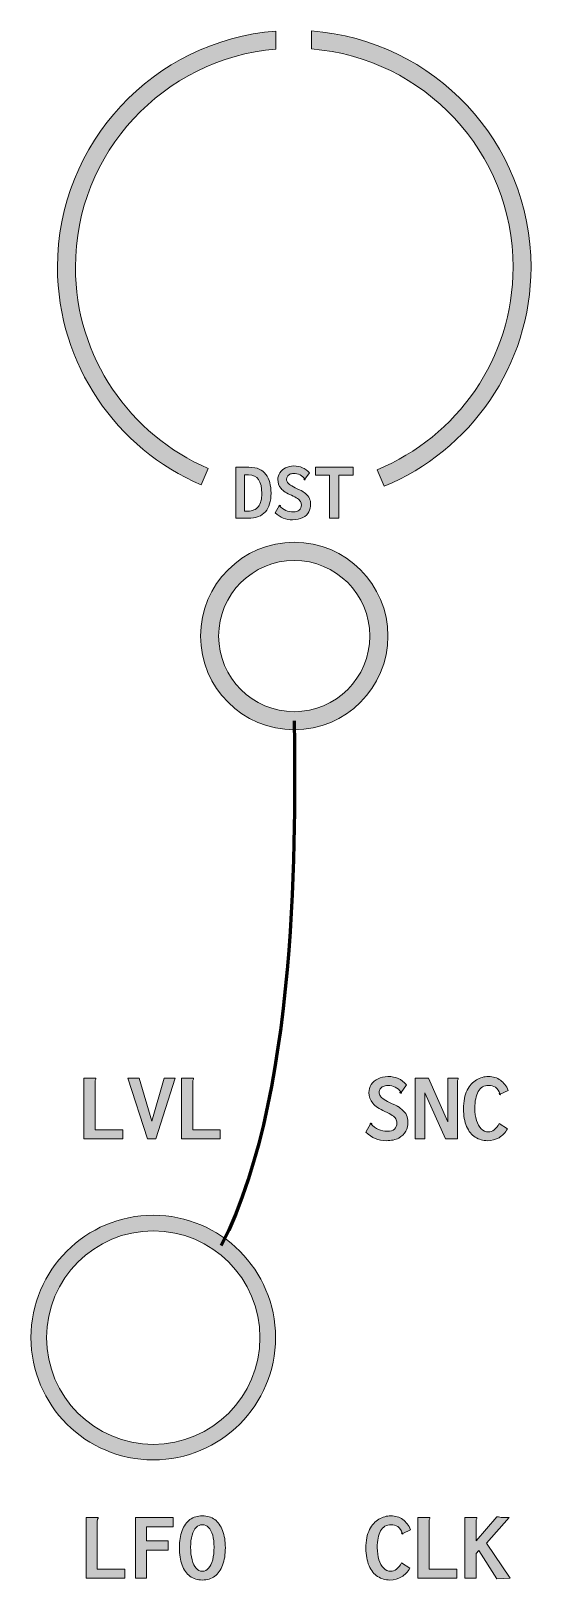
# Model space of a CAD drawing. Header units: inches. Extents: x 210 to 228, y 12 to 123.
# Drawn here: x 210.1 to 228.2, y 12.5 to 68.4 of the extents above; entities that cross this region are included whole.
import ezdxf

# ---------------------------------------------------------------- set-up
doc = ezdxf.new("R2010")
doc.units = ezdxf.units.IN
doc.header["$MEASUREMENT"] = 0
doc.layers.add('prints', color=7, linetype='Continuous')

# ---------------------------------------------------------------- blocks, each defined once
blk = doc.blocks.new('block 4')
at = {"layer": 'prints', "true_color": 0xffffff}
h = blk.add_hatch(color=7, dxfattribs=at)
h.dxf.hatch_style = 2
edge = h.paths.add_edge_path()
edge.add_spline(control_points=[(218.635, 52.41), (218.57, 52.498), (218.491, 52.563), (218.398, 52.604), (218.305, 52.646), (218.18, 52.667), (218.023, 52.667), (218.023, 52.667), (217.546, 52.667), (217.546, 52.667), (217.546, 52.667), (217.546, 50.825), (217.546, 50.825), (217.546, 50.825), (217.987, 50.825), (217.987, 50.825), (218.275, 50.825), (218.486, 50.903), (218.621, 51.061), (218.757, 51.218), (218.824, 51.442), (218.824, 51.733), (218.824, 52.013), (218.761, 52.239), (218.635, 52.41)], knot_values=[0, 0, 0, 0, 1, 1, 1, 2, 2, 2, 3, 3, 3, 4, 4, 4, 5, 5, 5, 6, 6, 6, 7, 7, 7, 8, 8, 8, 8], degree=3, periodic=1)
edge = h.paths.add_edge_path()
edge.add_spline(control_points=[(218.366, 51.248), (218.282, 51.139), (218.153, 51.085), (217.981, 51.085), (217.981, 51.085), (217.868, 51.085), (217.868, 51.085), (217.868, 51.085), (217.868, 52.391), (217.868, 52.391), (217.868, 52.391), (218.011, 52.391), (218.011, 52.391), (218.332, 52.391), (218.492, 52.169), (218.492, 51.724), (218.492, 51.515), (218.45, 51.357), (218.366, 51.248)], knot_values=[0, 0, 0, 0, 1, 1, 1, 2, 2, 2, 3, 3, 3, 4, 4, 4, 5, 5, 5, 6, 6, 6, 6], degree=3, periodic=1)
h = blk.add_hatch(color=7, dxfattribs=at)
h.dxf.hatch_style = 2
edge = h.paths.add_edge_path()
edge.add_spline(control_points=[(219.961, 51.802), (219.961, 51.802), (219.995, 51.775), (220.065, 51.719), (220.134, 51.664), (220.183, 51.606), (220.212, 51.545), (220.241, 51.485), (220.255, 51.414), (220.255, 51.333), (220.255, 51.235), (220.233, 51.143), (220.187, 51.058), (220.142, 50.973), (220.071, 50.904), (219.973, 50.851), (219.875, 50.798), (219.751, 50.771), (219.601, 50.771), (219.362, 50.771), (219.154, 50.857), (218.977, 51.028), (218.977, 51.028), (219.122, 51.28), (219.122, 51.28), (219.122, 51.28), (219.123, 51.282), (219.123, 51.282), (219.123, 51.282), (219.126, 51.28), (219.126, 51.28), (219.27, 51.13), (219.437, 51.056), (219.629, 51.056), (219.721, 51.056), (219.793, 51.077), (219.843, 51.121), (219.894, 51.164), (219.919, 51.229), (219.919, 51.316), (219.919, 51.359), (219.908, 51.398), (219.886, 51.433), (219.865, 51.469), (219.828, 51.504), (219.775, 51.539), (219.723, 51.575), (219.65, 51.614), (219.558, 51.655), (219.387, 51.729), (219.262, 51.812), (219.185, 51.905), (219.108, 51.997), (219.07, 52.105), (219.07, 52.227), (219.07, 52.315), (219.095, 52.397), (219.144, 52.472), (219.194, 52.546), (219.262, 52.605), (219.349, 52.649), (219.436, 52.693), (219.534, 52.715), (219.643, 52.715), (219.765, 52.715), (219.871, 52.695), (219.959, 52.654), (220.048, 52.614), (220.133, 52.551), (220.213, 52.467), (220.213, 52.467), (220.047, 52.236), (220.047, 52.236), (220.047, 52.236), (220.046, 52.233), (220.046, 52.233), (220.045, 52.233), (220.045, 52.233), (220.045, 52.234), (219.999, 52.306), (219.942, 52.359), (219.871, 52.392), (219.801, 52.425), (219.724, 52.442), (219.64, 52.442), (219.586, 52.442), (219.54, 52.433), (219.501, 52.414), (219.462, 52.395), (219.433, 52.37), (219.413, 52.339), (219.393, 52.309), (219.383, 52.275), (219.383, 52.238), (219.383, 52.195), (219.394, 52.157), (219.417, 52.124), (219.44, 52.09), (219.478, 52.056), (219.533, 52.021), (219.588, 51.986), (219.668, 51.943), (219.773, 51.892), (219.898, 51.832), (219.961, 51.802), (219.961, 51.802)], knot_values=[0, 0, 0, 0, 1, 1, 1, 2, 2, 2, 3, 3, 3, 4, 4, 4, 5, 5, 5, 6, 6, 6, 7, 7, 7, 8, 8, 8, 9, 9, 9, 10, 10, 10, 11, 11, 11, 12, 12, 12, 13, 13, 13, 14, 14, 14, 15, 15, 15, 16, 16, 16, 17, 17, 17, 18, 18, 18, 19, 19, 19, 20, 20, 20, 21, 21, 21, 22, 22, 22, 23, 23, 23, 24, 24, 24, 25, 25, 25, 26, 26, 26, 27, 27, 27, 28, 28, 28, 29, 29, 29, 30, 30, 30, 31, 31, 31, 32, 32, 32, 33, 33, 33, 34, 34, 34, 35, 35, 35, 35], degree=3, periodic=1)
edge = h.paths.add_edge_path()
edge.add_spline(control_points=[(219.112, 51.294), (219.112, 51.294), (219.112, 51.295), (219.112, 51.298), (219.112, 51.299), (219.112, 51.3), (219.113, 51.3), (219.113, 51.3), (219.129, 51.293), (219.129, 51.293), (219.129, 51.293), (219.123, 51.282), (219.123, 51.282), (219.116, 51.29), (219.112, 51.294), (219.112, 51.294)], knot_values=[0, 0, 0, 0, 1, 1, 1, 2, 2, 2, 3, 3, 3, 4, 4, 4, 5, 5, 5, 5], degree=3, periodic=1)
edge = h.paths.add_edge_path()
edge.add_spline(control_points=[(219.165, 51.281), (219.165, 51.279), (219.164, 51.278), (219.162, 51.278), (219.159, 51.278), (219.154, 51.28), (219.147, 51.284), (219.14, 51.288), (219.134, 51.291), (219.129, 51.293), (219.129, 51.293), (219.135, 51.303), (219.135, 51.303), (219.135, 51.303), (219.164, 51.285), (219.164, 51.285), (219.164, 51.285), (219.165, 51.281), (219.165, 51.281)], knot_values=[0, 0, 0, 0, 1, 1, 1, 2, 2, 2, 3, 3, 3, 4, 4, 4, 5, 5, 5, 6, 6, 6, 6], degree=3, periodic=1)
edge = h.paths.add_edge_path()
edge.add_spline(control_points=[(220.006, 52.237), (220.006, 52.239), (220.007, 52.24), (220.008, 52.24), (220.01, 52.24), (220.014, 52.237), (220.021, 52.233), (220.027, 52.228), (220.032, 52.224), (220.037, 52.221), (220.037, 52.221), (220.033, 52.214), (220.033, 52.214), (220.033, 52.214), (220.006, 52.233), (220.006, 52.233), (220.006, 52.233), (220.006, 52.237), (220.006, 52.237)], knot_values=[0, 0, 0, 0, 1, 1, 1, 2, 2, 2, 3, 3, 3, 4, 4, 4, 5, 5, 5, 6, 6, 6, 6], degree=3, periodic=1)
edge = h.paths.add_edge_path()
edge.add_spline(control_points=[(220.056, 52.212), (220.056, 52.211), (220.056, 52.211), (220.055, 52.211), (220.052, 52.211), (220.046, 52.214), (220.037, 52.221), (220.037, 52.221), (220.046, 52.233), (220.046, 52.233), (220.053, 52.222), (220.056, 52.215), (220.056, 52.212)], knot_values=[0, 0, 0, 0, 1, 1, 1, 2, 2, 2, 3, 3, 3, 4, 4, 4, 4], degree=3, periodic=1)
h = blk.add_hatch(color=7, dxfattribs=at)
h.dxf.hatch_style = 2
h.paths.add_polyline_path([(220.933, 50.825), (220.933, 52.38), (220.433, 52.38), (220.433, 52.667), (221.79, 52.667), (221.79, 52.38), (221.271, 52.38), (221.271, 50.825)])
at = {"layer": 'prints', "lineweight": 0}
blk.add_lwpolyline([(220.933, 50.825), (220.933, 52.38), (220.433, 52.38), (220.433, 52.667), (221.79, 52.667), (221.79, 52.38), (221.271, 52.38), (221.271, 50.825), (220.933, 50.825)], dxfattribs=at)
for points, knots in [([(218.635, 52.41), (218.57, 52.498), (218.491, 52.563), (218.398, 52.604), (218.305, 52.646), (218.18, 52.667), (218.023, 52.667), (218.023, 52.667), (217.546, 52.667), (217.546, 52.667), (217.546, 52.667), (217.546, 50.825), (217.546, 50.825), (217.546, 50.825), (217.987, 50.825), (217.987, 50.825), (218.275, 50.825), (218.486, 50.903), (218.621, 51.061), (218.757, 51.218), (218.824, 51.442), (218.824, 51.733), (218.824, 52.013), (218.761, 52.239), (218.635, 52.41)], [0, 0, 0, 0, 1, 1, 1, 2, 2, 2, 3, 3, 3, 4, 4, 4, 5, 5, 5, 6, 6, 6, 7, 7, 7, 8, 8, 8, 8]), ([(219.961, 51.802), (219.961, 51.802), (219.995, 51.775), (220.065, 51.719), (220.134, 51.664), (220.183, 51.606), (220.212, 51.545), (220.241, 51.485), (220.255, 51.414), (220.255, 51.333), (220.255, 51.235), (220.233, 51.143), (220.187, 51.058), (220.142, 50.973), (220.071, 50.904), (219.973, 50.851), (219.875, 50.798), (219.751, 50.771), (219.601, 50.771), (219.362, 50.771), (219.154, 50.857), (218.977, 51.028), (218.977, 51.028), (219.122, 51.28), (219.122, 51.28), (219.122, 51.28), (219.123, 51.282), (219.123, 51.282), (219.123, 51.282), (219.126, 51.28), (219.126, 51.28), (219.27, 51.13), (219.437, 51.056), (219.629, 51.056), (219.721, 51.056), (219.793, 51.077), (219.843, 51.121), (219.894, 51.164), (219.919, 51.229), (219.919, 51.316), (219.919, 51.359), (219.908, 51.398), (219.886, 51.433), (219.865, 51.469), (219.828, 51.504), (219.775, 51.539), (219.723, 51.575), (219.65, 51.614), (219.558, 51.655), (219.387, 51.729), (219.262, 51.812), (219.185, 51.905), (219.108, 51.997), (219.07, 52.105), (219.07, 52.227), (219.07, 52.315), (219.095, 52.397), (219.144, 52.472), (219.194, 52.546), (219.262, 52.605), (219.349, 52.649), (219.436, 52.693), (219.534, 52.715), (219.643, 52.715), (219.765, 52.715), (219.871, 52.695), (219.959, 52.654), (220.048, 52.614), (220.133, 52.551), (220.213, 52.467), (220.213, 52.467), (220.047, 52.236), (220.047, 52.236), (220.047, 52.236), (220.046, 52.233), (220.046, 52.233), (220.045, 52.233), (220.045, 52.233), (220.045, 52.234), (219.999, 52.306), (219.942, 52.359), (219.871, 52.392), (219.801, 52.425), (219.724, 52.442), (219.64, 52.442), (219.586, 52.442), (219.54, 52.433), (219.501, 52.414), (219.462, 52.395), (219.433, 52.37), (219.413, 52.339), (219.393, 52.309), (219.383, 52.275), (219.383, 52.238), (219.383, 52.195), (219.394, 52.157), (219.417, 52.124), (219.44, 52.09), (219.478, 52.056), (219.533, 52.021), (219.588, 51.986), (219.668, 51.943), (219.773, 51.892), (219.898, 51.832), (219.961, 51.802), (219.961, 51.802)], [0, 0, 0, 0, 1, 1, 1, 2, 2, 2, 3, 3, 3, 4, 4, 4, 5, 5, 5, 6, 6, 6, 7, 7, 7, 8, 8, 8, 9, 9, 9, 10, 10, 10, 11, 11, 11, 12, 12, 12, 13, 13, 13, 14, 14, 14, 15, 15, 15, 16, 16, 16, 17, 17, 17, 18, 18, 18, 19, 19, 19, 20, 20, 20, 21, 21, 21, 22, 22, 22, 23, 23, 23, 24, 24, 24, 25, 25, 25, 26, 26, 26, 27, 27, 27, 28, 28, 28, 29, 29, 29, 30, 30, 30, 31, 31, 31, 32, 32, 32, 33, 33, 33, 34, 34, 34, 35, 35, 35, 35]), ([(218.366, 51.248), (218.282, 51.139), (218.153, 51.085), (217.981, 51.085), (217.981, 51.085), (217.868, 51.085), (217.868, 51.085), (217.868, 51.085), (217.868, 52.391), (217.868, 52.391), (217.868, 52.391), (218.011, 52.391), (218.011, 52.391), (218.332, 52.391), (218.492, 52.169), (218.492, 51.724), (218.492, 51.515), (218.45, 51.357), (218.366, 51.248)], [0, 0, 0, 0, 1, 1, 1, 2, 2, 2, 3, 3, 3, 4, 4, 4, 5, 5, 5, 6, 6, 6, 6]), ([(220.006, 52.237), (220.006, 52.239), (220.007, 52.24), (220.008, 52.24), (220.01, 52.24), (220.014, 52.237), (220.021, 52.233), (220.027, 52.228), (220.032, 52.224), (220.037, 52.221), (220.037, 52.221), (220.033, 52.214), (220.033, 52.214), (220.033, 52.214), (220.006, 52.233), (220.006, 52.233), (220.006, 52.233), (220.006, 52.237), (220.006, 52.237)], [0, 0, 0, 0, 1, 1, 1, 2, 2, 2, 3, 3, 3, 4, 4, 4, 5, 5, 5, 6, 6, 6, 6]), ([(220.056, 52.212), (220.056, 52.211), (220.056, 52.211), (220.055, 52.211), (220.052, 52.211), (220.046, 52.214), (220.037, 52.221), (220.037, 52.221), (220.046, 52.233), (220.046, 52.233), (220.053, 52.222), (220.056, 52.215), (220.056, 52.212)], [0, 0, 0, 0, 1, 1, 1, 2, 2, 2, 3, 3, 3, 4, 4, 4, 4]), ([(219.112, 51.294), (219.112, 51.294), (219.112, 51.295), (219.112, 51.298), (219.112, 51.299), (219.112, 51.3), (219.113, 51.3), (219.113, 51.3), (219.129, 51.293), (219.129, 51.293), (219.129, 51.293), (219.123, 51.282), (219.123, 51.282), (219.116, 51.29), (219.112, 51.294), (219.112, 51.294)], [0, 0, 0, 0, 1, 1, 1, 2, 2, 2, 3, 3, 3, 4, 4, 4, 5, 5, 5, 5]), ([(219.165, 51.281), (219.165, 51.279), (219.164, 51.278), (219.162, 51.278), (219.159, 51.278), (219.154, 51.28), (219.147, 51.284), (219.14, 51.288), (219.134, 51.291), (219.129, 51.293), (219.129, 51.293), (219.135, 51.303), (219.135, 51.303), (219.135, 51.303), (219.164, 51.285), (219.164, 51.285), (219.164, 51.285), (219.165, 51.281), (219.165, 51.281)], [0, 0, 0, 0, 1, 1, 1, 2, 2, 2, 3, 3, 3, 4, 4, 4, 5, 5, 5, 6, 6, 6, 6])]:
    blk.add_open_spline(points, degree=3, knots=knots, dxfattribs=at)
blk = doc.blocks.new('block 5')
at = {"layer": 'prints', "true_color": 0xffffff}
h = blk.add_hatch(color=7, dxfattribs=at)
h.dxf.hatch_style = 2
edge = h.paths.add_edge_path()
edge.add_spline(control_points=[(219.663, 49.958), (217.795, 49.958), (216.275, 48.438), (216.275, 46.57), (216.275, 44.702), (217.795, 43.182), (219.663, 43.182), (221.531, 43.182), (223.051, 44.702), (223.051, 46.57), (223.051, 48.438), (221.531, 49.958), (219.663, 49.958)], knot_values=[0, 0, 0, 0, 1, 1, 1, 2, 2, 2, 3, 3, 3, 4, 4, 4, 4], degree=3, periodic=1)
edge = h.paths.add_edge_path()
edge.add_spline(control_points=[(219.663, 43.837), (218.156, 43.837), (216.93, 45.063), (216.93, 46.57), (216.93, 48.077), (218.156, 49.303), (219.663, 49.303), (221.17, 49.303), (222.396, 48.077), (222.396, 46.57), (222.396, 45.063), (221.17, 43.837), (219.663, 43.837)], knot_values=[0, 0, 0, 0, 1, 1, 1, 2, 2, 2, 3, 3, 3, 4, 4, 4, 4], degree=3, periodic=1)
h = blk.add_hatch(color=7, dxfattribs=at)
h.dxf.hatch_style = 2
edge = h.paths.add_edge_path()
edge.add_spline(control_points=[(214.567, 25.641), (212.129, 25.641), (210.145, 23.657), (210.145, 21.22), (210.145, 18.782), (212.129, 16.798), (214.567, 16.798), (217.005, 16.798), (218.989, 18.782), (218.989, 21.22), (218.989, 23.657), (217.005, 25.641), (214.567, 25.641)], knot_values=[0, 0, 0, 0, 1, 1, 1, 2, 2, 2, 3, 3, 3, 4, 4, 4, 4], degree=3, periodic=1)
edge = h.paths.add_edge_path()
edge.add_spline(control_points=[(214.567, 17.362), (212.44, 17.362), (210.71, 19.093), (210.71, 21.22), (210.71, 23.346), (212.44, 25.077), (214.567, 25.077), (216.694, 25.077), (218.424, 23.346), (218.424, 21.22), (218.424, 19.093), (216.694, 17.362), (214.567, 17.362)], knot_values=[0, 0, 0, 0, 1, 1, 1, 2, 2, 2, 3, 3, 3, 4, 4, 4, 4], degree=3, periodic=1)
at = {"layer": 'prints', "lineweight": 0}
for points in [[(219.663, 49.958), (217.795, 49.958), (216.275, 48.438), (216.275, 46.57), (216.275, 44.702), (217.795, 43.182), (219.663, 43.182), (221.531, 43.182), (223.051, 44.702), (223.051, 46.57), (223.051, 48.438), (221.531, 49.958), (219.663, 49.958)], [(219.663, 43.837), (218.156, 43.837), (216.93, 45.063), (216.93, 46.57), (216.93, 48.077), (218.156, 49.303), (219.663, 49.303), (221.17, 49.303), (222.396, 48.077), (222.396, 46.57), (222.396, 45.063), (221.17, 43.837), (219.663, 43.837)], [(214.567, 25.641), (212.129, 25.641), (210.145, 23.657), (210.145, 21.22), (210.145, 18.782), (212.129, 16.798), (214.567, 16.798), (217.005, 16.798), (218.989, 18.782), (218.989, 21.22), (218.989, 23.657), (217.005, 25.641), (214.567, 25.641)], [(214.567, 17.362), (212.44, 17.362), (210.71, 19.093), (210.71, 21.22), (210.71, 23.346), (212.44, 25.077), (214.567, 25.077), (216.694, 25.077), (218.424, 23.346), (218.424, 21.22), (218.424, 19.093), (216.694, 17.362), (214.567, 17.362)]]:
    blk.add_open_spline(points, degree=3, knots=[0, 0, 0, 0, 1, 1, 1, 2, 2, 2, 3, 3, 3, 4, 4, 4, 4], dxfattribs=at)
at = {"layer": 'prints', "color": 7, "lineweight": 60, "true_color": 0xffffff}
blk.add_open_spline([(219.663, 43.509), (219.663, 40.804), (220.016, 30.397), (217.024, 24.545)], degree=3, dxfattribs=at)
blk = doc.blocks.new('block 6')
at = {"layer": 'prints', "true_color": 0xffffff}
h = blk.add_hatch(color=7, dxfattribs=at)
h.dxf.hatch_style = 2
edge = h.paths.add_edge_path()
edge.add_spline(control_points=[(212.058, 30.597), (212.058, 30.597), (212.491, 30.597), (212.491, 30.597), (212.491, 30.597), (212.491, 30.557), (212.491, 30.557), (212.478, 30.543), (212.47, 30.528), (212.467, 30.511), (212.463, 30.495), (212.462, 30.467), (212.463, 30.428), (212.463, 30.428), (212.463, 28.731), (212.463, 28.731), (212.463, 28.731), (213.462, 28.731), (213.462, 28.731), (213.462, 28.731), (213.462, 28.399), (213.462, 28.399), (213.462, 28.399), (212.058, 28.399), (212.058, 28.399), (212.058, 28.399), (212.058, 30.597), (212.058, 30.597)], knot_values=[0, 0, 0, 0, 1, 1, 1, 2, 2, 2, 3, 3, 3, 4, 4, 4, 5, 5, 5, 6, 6, 6, 7, 7, 7, 8, 8, 8, 9, 9, 9, 9], degree=3, periodic=1)
h = blk.add_hatch(color=7, dxfattribs=at)
h.dxf.hatch_style = 2
h.paths.add_polyline_path([(214.355, 28.399), (213.641, 30.597), (214.058, 30.597), (214.52, 29.038), (214.957, 30.597), (215.364, 30.597), (214.658, 28.399)])
h = blk.add_hatch(color=7, dxfattribs=at)
h.dxf.hatch_style = 2
edge = h.paths.add_edge_path()
edge.add_spline(control_points=[(215.586, 30.597), (215.586, 30.597), (216.018, 30.597), (216.018, 30.597), (216.018, 30.597), (216.018, 30.557), (216.018, 30.557), (216.006, 30.543), (215.998, 30.528), (215.994, 30.511), (215.991, 30.495), (215.99, 30.467), (215.991, 30.428), (215.991, 30.428), (215.991, 28.731), (215.991, 28.731), (215.991, 28.731), (216.99, 28.731), (216.99, 28.731), (216.99, 28.731), (216.99, 28.399), (216.99, 28.399), (216.99, 28.399), (215.586, 28.399), (215.586, 28.399), (215.586, 28.399), (215.586, 30.597), (215.586, 30.597)], knot_values=[0, 0, 0, 0, 1, 1, 1, 2, 2, 2, 3, 3, 3, 4, 4, 4, 5, 5, 5, 6, 6, 6, 7, 7, 7, 8, 8, 8, 9, 9, 9, 9], degree=3, periodic=1)
at = {"layer": 'prints', "lineweight": 0}
blk.add_lwpolyline([(214.355, 28.399), (213.641, 30.597), (214.058, 30.597), (214.52, 29.038), (214.957, 30.597), (215.364, 30.597), (214.658, 28.399), (214.355, 28.399)], dxfattribs=at)
for points in [[(212.058, 30.597), (212.058, 30.597), (212.491, 30.597), (212.491, 30.597), (212.491, 30.597), (212.491, 30.557), (212.491, 30.557), (212.478, 30.543), (212.47, 30.528), (212.467, 30.511), (212.463, 30.495), (212.462, 30.467), (212.463, 30.428), (212.463, 30.428), (212.463, 28.731), (212.463, 28.731), (212.463, 28.731), (213.462, 28.731), (213.462, 28.731), (213.462, 28.731), (213.462, 28.399), (213.462, 28.399), (213.462, 28.399), (212.058, 28.399), (212.058, 28.399), (212.058, 28.399), (212.058, 30.597), (212.058, 30.597)], [(215.586, 30.597), (215.586, 30.597), (216.018, 30.597), (216.018, 30.597), (216.018, 30.597), (216.018, 30.557), (216.018, 30.557), (216.006, 30.543), (215.998, 30.528), (215.994, 30.511), (215.991, 30.495), (215.99, 30.467), (215.991, 30.428), (215.991, 30.428), (215.991, 28.731), (215.991, 28.731), (215.991, 28.731), (216.99, 28.731), (216.99, 28.731), (216.99, 28.731), (216.99, 28.399), (216.99, 28.399), (216.99, 28.399), (215.586, 28.399), (215.586, 28.399), (215.586, 28.399), (215.586, 30.597), (215.586, 30.597)]]:
    blk.add_open_spline(points, degree=3, knots=[0, 0, 0, 0, 1, 1, 1, 2, 2, 2, 3, 3, 3, 4, 4, 4, 5, 5, 5, 6, 6, 6, 7, 7, 7, 8, 8, 8, 9, 9, 9, 9], dxfattribs=at)
blk = doc.blocks.new('block 7')
at = {"layer": 'prints', "true_color": 0xffffff}
h = blk.add_hatch(color=7, dxfattribs=at)
h.dxf.hatch_style = 2
edge = h.paths.add_edge_path()
edge.add_spline(control_points=[(223.423, 29.565), (223.423, 29.565), (223.464, 29.532), (223.547, 29.466), (223.63, 29.4), (223.688, 29.331), (223.723, 29.258), (223.757, 29.186), (223.774, 29.101), (223.774, 29.005), (223.774, 28.888), (223.748, 28.778), (223.693, 28.677), (223.639, 28.575), (223.554, 28.493), (223.438, 28.43), (223.321, 28.367), (223.173, 28.335), (222.994, 28.335), (222.708, 28.335), (222.46, 28.437), (222.25, 28.641), (222.25, 28.641), (222.422, 28.941), (222.422, 28.941), (222.422, 28.941), (222.424, 28.945), (222.424, 28.945), (222.424, 28.945), (222.427, 28.941), (222.427, 28.941), (222.599, 28.763), (222.798, 28.674), (223.027, 28.674), (223.137, 28.674), (223.223, 28.7), (223.283, 28.752), (223.343, 28.803), (223.373, 28.881), (223.373, 28.984), (223.373, 29.036), (223.36, 29.083), (223.334, 29.125), (223.309, 29.167), (223.264, 29.209), (223.202, 29.251), (223.139, 29.294), (223.053, 29.34), (222.942, 29.389), (222.738, 29.478), (222.59, 29.577), (222.498, 29.687), (222.406, 29.797), (222.36, 29.925), (222.36, 30.071), (222.36, 30.177), (222.39, 30.274), (222.449, 30.363), (222.508, 30.452), (222.59, 30.523), (222.693, 30.575), (222.797, 30.627), (222.914, 30.653), (223.044, 30.653), (223.19, 30.653), (223.316, 30.629), (223.421, 30.581), (223.527, 30.533), (223.628, 30.458), (223.724, 30.357), (223.724, 30.357), (223.526, 30.082), (223.526, 30.082), (223.526, 30.082), (223.525, 30.078), (223.525, 30.078), (223.524, 30.078), (223.523, 30.079), (223.523, 30.08), (223.469, 30.166), (223.4, 30.229), (223.316, 30.269), (223.233, 30.308), (223.141, 30.328), (223.041, 30.328), (222.976, 30.328), (222.921, 30.317), (222.875, 30.294), (222.828, 30.272), (222.793, 30.242), (222.769, 30.206), (222.746, 30.169), (222.734, 30.129), (222.734, 30.085), (222.734, 30.033), (222.747, 29.987), (222.775, 29.948), (222.802, 29.908), (222.848, 29.868), (222.913, 29.826), (222.979, 29.784), (223.074, 29.733), (223.199, 29.672), (223.348, 29.6), (223.423, 29.565), (223.423, 29.565)], knot_values=[0, 0, 0, 0, 1, 1, 1, 2, 2, 2, 3, 3, 3, 4, 4, 4, 5, 5, 5, 6, 6, 6, 7, 7, 7, 8, 8, 8, 9, 9, 9, 10, 10, 10, 11, 11, 11, 12, 12, 12, 13, 13, 13, 14, 14, 14, 15, 15, 15, 16, 16, 16, 17, 17, 17, 18, 18, 18, 19, 19, 19, 20, 20, 20, 21, 21, 21, 22, 22, 22, 23, 23, 23, 24, 24, 24, 25, 25, 25, 26, 26, 26, 27, 27, 27, 28, 28, 28, 29, 29, 29, 30, 30, 30, 31, 31, 31, 32, 32, 32, 33, 33, 33, 34, 34, 34, 35, 35, 35, 35], degree=3, periodic=1)
edge = h.paths.add_edge_path()
edge.add_spline(control_points=[(222.41, 28.958), (222.41, 28.958), (222.41, 28.96), (222.41, 28.964), (222.41, 28.965), (222.411, 28.965), (222.412, 28.965), (222.412, 28.965), (222.431, 28.957), (222.431, 28.957), (222.431, 28.957), (222.424, 28.945), (222.424, 28.945), (222.415, 28.954), (222.41, 28.958), (222.41, 28.958)], knot_values=[0, 0, 0, 0, 1, 1, 1, 2, 2, 2, 3, 3, 3, 4, 4, 4, 5, 5, 5, 5], degree=3, periodic=1)
edge = h.paths.add_edge_path()
edge.add_spline(control_points=[(222.474, 28.943), (222.474, 28.941), (222.473, 28.939), (222.47, 28.939), (222.467, 28.939), (222.461, 28.942), (222.452, 28.946), (222.444, 28.951), (222.437, 28.954), (222.431, 28.957), (222.431, 28.957), (222.438, 28.969), (222.438, 28.969), (222.438, 28.969), (222.472, 28.948), (222.472, 28.948), (222.472, 28.948), (222.474, 28.943), (222.474, 28.943)], knot_values=[0, 0, 0, 0, 1, 1, 1, 2, 2, 2, 3, 3, 3, 4, 4, 4, 5, 5, 5, 6, 6, 6, 6], degree=3, periodic=1)
edge = h.paths.add_edge_path()
edge.add_spline(control_points=[(223.476, 30.083), (223.476, 30.086), (223.477, 30.087), (223.48, 30.087), (223.482, 30.087), (223.487, 30.084), (223.495, 30.078), (223.502, 30.072), (223.508, 30.068), (223.514, 30.064), (223.514, 30.064), (223.509, 30.056), (223.509, 30.056), (223.509, 30.056), (223.476, 30.078), (223.476, 30.078), (223.476, 30.078), (223.476, 30.083), (223.476, 30.083)], knot_values=[0, 0, 0, 0, 1, 1, 1, 2, 2, 2, 3, 3, 3, 4, 4, 4, 5, 5, 5, 6, 6, 6, 6], degree=3, periodic=1)
edge = h.paths.add_edge_path()
edge.add_spline(control_points=[(223.537, 30.054), (223.537, 30.053), (223.536, 30.052), (223.535, 30.052), (223.532, 30.052), (223.525, 30.056), (223.514, 30.064), (223.514, 30.064), (223.525, 30.078), (223.525, 30.078), (223.533, 30.065), (223.537, 30.057), (223.537, 30.054)], knot_values=[0, 0, 0, 0, 1, 1, 1, 2, 2, 2, 3, 3, 3, 4, 4, 4, 4], degree=3, periodic=1)
h = blk.add_hatch(color=7, dxfattribs=at)
h.dxf.hatch_style = 2
edge = h.paths.add_edge_path()
edge.add_spline(control_points=[(224.029, 30.597), (224.029, 30.597), (224.512, 30.597), (224.512, 30.597), (224.512, 30.597), (225.211, 29.022), (225.211, 29.022), (225.211, 29.022), (225.211, 30.597), (225.211, 30.597), (225.211, 30.597), (225.593, 30.597), (225.593, 30.597), (225.593, 30.597), (225.593, 30.557), (225.593, 30.557), (225.581, 30.543), (225.573, 30.528), (225.569, 30.511), (225.566, 30.495), (225.565, 30.467), (225.566, 30.428), (225.566, 30.428), (225.566, 28.399), (225.566, 28.399), (225.566, 28.399), (225.13, 28.399), (225.13, 28.399), (225.13, 28.399), (224.384, 30.061), (224.384, 30.061), (224.384, 30.061), (224.384, 28.399), (224.384, 28.399), (224.384, 28.399), (224.029, 28.399), (224.029, 28.399), (224.029, 28.399), (224.029, 30.597), (224.029, 30.597)], knot_values=[0, 0, 0, 0, 1, 1, 1, 2, 2, 2, 3, 3, 3, 4, 4, 4, 5, 5, 5, 6, 6, 6, 7, 7, 7, 8, 8, 8, 9, 9, 9, 10, 10, 10, 11, 11, 11, 12, 12, 12, 13, 13, 13, 13], degree=3, periodic=1)
h = blk.add_hatch(color=7, dxfattribs=at)
h.dxf.hatch_style = 2
edge = h.paths.add_edge_path()
edge.add_spline(control_points=[(227.073, 28.96), (227.073, 28.96), (227.373, 28.765), (227.373, 28.765), (227.29, 28.624), (227.188, 28.517), (227.066, 28.444), (226.945, 28.371), (226.805, 28.335), (226.649, 28.335), (226.484, 28.335), (226.336, 28.377), (226.205, 28.462), (226.074, 28.547), (225.971, 28.676), (225.895, 28.849), (225.819, 29.022), (225.781, 29.234), (225.781, 29.486), (225.781, 29.758), (225.825, 29.981), (225.913, 30.156), (226.001, 30.33), (226.113, 30.457), (226.249, 30.535), (226.385, 30.614), (226.53, 30.653), (226.682, 30.653), (226.849, 30.653), (226.993, 30.609), (227.114, 30.521), (227.236, 30.432), (227.33, 30.31), (227.397, 30.152), (227.397, 30.152), (227.111, 30.013), (227.111, 30.013), (227.111, 30.013), (227.108, 30.011), (227.108, 30.011), (227.108, 30.011), (227.108, 30.013), (227.108, 30.013), (227.064, 30.133), (227.006, 30.217), (226.934, 30.264), (226.861, 30.311), (226.781, 30.335), (226.692, 30.335), (226.523, 30.335), (226.397, 30.261), (226.314, 30.114), (226.232, 29.967), (226.191, 29.764), (226.191, 29.503), (226.191, 29.343), (226.212, 29.199), (226.252, 29.07), (226.293, 28.94), (226.351, 28.839), (226.424, 28.764), (226.499, 28.689), (226.582, 28.652), (226.675, 28.652), (226.824, 28.652), (226.957, 28.754), (227.073, 28.96)], knot_values=[0, 0, 0, 0, 1, 1, 1, 2, 2, 2, 3, 3, 3, 4, 4, 4, 5, 5, 5, 6, 6, 6, 7, 7, 7, 8, 8, 8, 9, 9, 9, 10, 10, 10, 11, 11, 11, 12, 12, 12, 13, 13, 13, 14, 14, 14, 15, 15, 15, 16, 16, 16, 17, 17, 17, 18, 18, 18, 19, 19, 19, 20, 20, 20, 21, 21, 21, 22, 22, 22, 22], degree=3, periodic=1)
edge = h.paths.add_edge_path()
edge.add_spline(control_points=[(227.071, 30.04), (227.075, 30.04), (227.08, 30.035), (227.087, 30.025), (227.094, 30.016), (227.098, 30.01), (227.101, 30.007), (227.101, 30.007), (227.083, 29.999), (227.083, 29.999), (227.083, 29.999), (227.066, 30.035), (227.066, 30.035), (227.066, 30.038), (227.068, 30.04), (227.071, 30.04)], knot_values=[0, 0, 0, 0, 1, 1, 1, 2, 2, 2, 3, 3, 3, 4, 4, 4, 5, 5, 5, 5], degree=3, periodic=1)
edge = h.paths.add_edge_path()
edge.add_spline(control_points=[(227.116, 29.987), (227.116, 29.984), (227.114, 29.986), (227.111, 29.99), (227.108, 29.995), (227.104, 30.001), (227.101, 30.007), (227.101, 30.007), (227.108, 30.011), (227.108, 30.011), (227.108, 30.011), (227.116, 29.987), (227.116, 29.987)], knot_values=[0, 0, 0, 0, 1, 1, 1, 2, 2, 2, 3, 3, 3, 4, 4, 4, 4], degree=3, periodic=1)
at = {"layer": 'prints', "lineweight": 0}
for points, knots in [([(223.423, 29.565), (223.423, 29.565), (223.464, 29.532), (223.547, 29.466), (223.63, 29.4), (223.688, 29.331), (223.723, 29.258), (223.757, 29.186), (223.774, 29.101), (223.774, 29.005), (223.774, 28.888), (223.748, 28.778), (223.693, 28.677), (223.639, 28.575), (223.554, 28.493), (223.438, 28.43), (223.321, 28.367), (223.173, 28.335), (222.994, 28.335), (222.708, 28.335), (222.46, 28.437), (222.25, 28.641), (222.25, 28.641), (222.422, 28.941), (222.422, 28.941), (222.422, 28.941), (222.424, 28.945), (222.424, 28.945), (222.424, 28.945), (222.427, 28.941), (222.427, 28.941), (222.599, 28.763), (222.798, 28.674), (223.027, 28.674), (223.137, 28.674), (223.223, 28.7), (223.283, 28.752), (223.343, 28.803), (223.373, 28.881), (223.373, 28.984), (223.373, 29.036), (223.36, 29.083), (223.334, 29.125), (223.309, 29.167), (223.264, 29.209), (223.202, 29.251), (223.139, 29.294), (223.053, 29.34), (222.942, 29.389), (222.738, 29.478), (222.59, 29.577), (222.498, 29.687), (222.406, 29.797), (222.36, 29.925), (222.36, 30.071), (222.36, 30.177), (222.39, 30.274), (222.449, 30.363), (222.508, 30.452), (222.59, 30.523), (222.693, 30.575), (222.797, 30.627), (222.914, 30.653), (223.044, 30.653), (223.19, 30.653), (223.316, 30.629), (223.421, 30.581), (223.527, 30.533), (223.628, 30.458), (223.724, 30.357), (223.724, 30.357), (223.526, 30.082), (223.526, 30.082), (223.526, 30.082), (223.525, 30.078), (223.525, 30.078), (223.524, 30.078), (223.523, 30.079), (223.523, 30.08), (223.469, 30.166), (223.4, 30.229), (223.316, 30.269), (223.233, 30.308), (223.141, 30.328), (223.041, 30.328), (222.976, 30.328), (222.921, 30.317), (222.875, 30.294), (222.828, 30.272), (222.793, 30.242), (222.769, 30.206), (222.746, 30.169), (222.734, 30.129), (222.734, 30.085), (222.734, 30.033), (222.747, 29.987), (222.775, 29.948), (222.802, 29.908), (222.848, 29.868), (222.913, 29.826), (222.979, 29.784), (223.074, 29.733), (223.199, 29.672), (223.348, 29.6), (223.423, 29.565), (223.423, 29.565)], [0, 0, 0, 0, 1, 1, 1, 2, 2, 2, 3, 3, 3, 4, 4, 4, 5, 5, 5, 6, 6, 6, 7, 7, 7, 8, 8, 8, 9, 9, 9, 10, 10, 10, 11, 11, 11, 12, 12, 12, 13, 13, 13, 14, 14, 14, 15, 15, 15, 16, 16, 16, 17, 17, 17, 18, 18, 18, 19, 19, 19, 20, 20, 20, 21, 21, 21, 22, 22, 22, 23, 23, 23, 24, 24, 24, 25, 25, 25, 26, 26, 26, 27, 27, 27, 28, 28, 28, 29, 29, 29, 30, 30, 30, 31, 31, 31, 32, 32, 32, 33, 33, 33, 34, 34, 34, 35, 35, 35, 35]), ([(224.029, 30.597), (224.029, 30.597), (224.512, 30.597), (224.512, 30.597), (224.512, 30.597), (225.211, 29.022), (225.211, 29.022), (225.211, 29.022), (225.211, 30.597), (225.211, 30.597), (225.211, 30.597), (225.593, 30.597), (225.593, 30.597), (225.593, 30.597), (225.593, 30.557), (225.593, 30.557), (225.581, 30.543), (225.573, 30.528), (225.569, 30.511), (225.566, 30.495), (225.565, 30.467), (225.566, 30.428), (225.566, 30.428), (225.566, 28.399), (225.566, 28.399), (225.566, 28.399), (225.13, 28.399), (225.13, 28.399), (225.13, 28.399), (224.384, 30.061), (224.384, 30.061), (224.384, 30.061), (224.384, 28.399), (224.384, 28.399), (224.384, 28.399), (224.029, 28.399), (224.029, 28.399), (224.029, 28.399), (224.029, 30.597), (224.029, 30.597)], [0, 0, 0, 0, 1, 1, 1, 2, 2, 2, 3, 3, 3, 4, 4, 4, 5, 5, 5, 6, 6, 6, 7, 7, 7, 8, 8, 8, 9, 9, 9, 10, 10, 10, 11, 11, 11, 12, 12, 12, 13, 13, 13, 13]), ([(227.073, 28.96), (227.073, 28.96), (227.373, 28.765), (227.373, 28.765), (227.29, 28.624), (227.188, 28.517), (227.066, 28.444), (226.945, 28.371), (226.805, 28.335), (226.649, 28.335), (226.484, 28.335), (226.336, 28.377), (226.205, 28.462), (226.074, 28.547), (225.971, 28.676), (225.895, 28.849), (225.819, 29.022), (225.781, 29.234), (225.781, 29.486), (225.781, 29.758), (225.825, 29.981), (225.913, 30.156), (226.001, 30.33), (226.113, 30.457), (226.249, 30.535), (226.385, 30.614), (226.53, 30.653), (226.682, 30.653), (226.849, 30.653), (226.993, 30.609), (227.114, 30.521), (227.236, 30.432), (227.33, 30.31), (227.397, 30.152), (227.397, 30.152), (227.111, 30.013), (227.111, 30.013), (227.111, 30.013), (227.108, 30.011), (227.108, 30.011), (227.108, 30.011), (227.108, 30.013), (227.108, 30.013), (227.064, 30.133), (227.006, 30.217), (226.934, 30.264), (226.861, 30.311), (226.781, 30.335), (226.692, 30.335), (226.523, 30.335), (226.397, 30.261), (226.314, 30.114), (226.232, 29.967), (226.191, 29.764), (226.191, 29.503), (226.191, 29.343), (226.212, 29.199), (226.252, 29.07), (226.293, 28.94), (226.351, 28.839), (226.424, 28.764), (226.499, 28.689), (226.582, 28.652), (226.675, 28.652), (226.824, 28.652), (226.957, 28.754), (227.073, 28.96)], [0, 0, 0, 0, 1, 1, 1, 2, 2, 2, 3, 3, 3, 4, 4, 4, 5, 5, 5, 6, 6, 6, 7, 7, 7, 8, 8, 8, 9, 9, 9, 10, 10, 10, 11, 11, 11, 12, 12, 12, 13, 13, 13, 14, 14, 14, 15, 15, 15, 16, 16, 16, 17, 17, 17, 18, 18, 18, 19, 19, 19, 20, 20, 20, 21, 21, 21, 22, 22, 22, 22]), ([(223.476, 30.083), (223.476, 30.086), (223.477, 30.087), (223.48, 30.087), (223.482, 30.087), (223.487, 30.084), (223.495, 30.078), (223.502, 30.072), (223.508, 30.068), (223.514, 30.064), (223.514, 30.064), (223.509, 30.056), (223.509, 30.056), (223.509, 30.056), (223.476, 30.078), (223.476, 30.078), (223.476, 30.078), (223.476, 30.083), (223.476, 30.083)], [0, 0, 0, 0, 1, 1, 1, 2, 2, 2, 3, 3, 3, 4, 4, 4, 5, 5, 5, 6, 6, 6, 6]), ([(223.537, 30.054), (223.537, 30.053), (223.536, 30.052), (223.535, 30.052), (223.532, 30.052), (223.525, 30.056), (223.514, 30.064), (223.514, 30.064), (223.525, 30.078), (223.525, 30.078), (223.533, 30.065), (223.537, 30.057), (223.537, 30.054)], [0, 0, 0, 0, 1, 1, 1, 2, 2, 2, 3, 3, 3, 4, 4, 4, 4]), ([(227.071, 30.04), (227.075, 30.04), (227.08, 30.035), (227.087, 30.025), (227.094, 30.016), (227.098, 30.01), (227.101, 30.007), (227.101, 30.007), (227.083, 29.999), (227.083, 29.999), (227.083, 29.999), (227.066, 30.035), (227.066, 30.035), (227.066, 30.038), (227.068, 30.04), (227.071, 30.04)], [0, 0, 0, 0, 1, 1, 1, 2, 2, 2, 3, 3, 3, 4, 4, 4, 5, 5, 5, 5]), ([(227.116, 29.987), (227.116, 29.984), (227.114, 29.986), (227.111, 29.99), (227.108, 29.995), (227.104, 30.001), (227.101, 30.007), (227.101, 30.007), (227.108, 30.011), (227.108, 30.011), (227.108, 30.011), (227.116, 29.987), (227.116, 29.987)], [0, 0, 0, 0, 1, 1, 1, 2, 2, 2, 3, 3, 3, 4, 4, 4, 4]), ([(222.41, 28.958), (222.41, 28.958), (222.41, 28.96), (222.41, 28.964), (222.41, 28.965), (222.411, 28.965), (222.412, 28.965), (222.412, 28.965), (222.431, 28.957), (222.431, 28.957), (222.431, 28.957), (222.424, 28.945), (222.424, 28.945), (222.415, 28.954), (222.41, 28.958), (222.41, 28.958)], [0, 0, 0, 0, 1, 1, 1, 2, 2, 2, 3, 3, 3, 4, 4, 4, 5, 5, 5, 5]), ([(222.474, 28.943), (222.474, 28.941), (222.473, 28.939), (222.47, 28.939), (222.467, 28.939), (222.461, 28.942), (222.452, 28.946), (222.444, 28.951), (222.437, 28.954), (222.431, 28.957), (222.431, 28.957), (222.438, 28.969), (222.438, 28.969), (222.438, 28.969), (222.472, 28.948), (222.472, 28.948), (222.472, 28.948), (222.474, 28.943), (222.474, 28.943)], [0, 0, 0, 0, 1, 1, 1, 2, 2, 2, 3, 3, 3, 4, 4, 4, 5, 5, 5, 6, 6, 6, 6])]:
    blk.add_open_spline(points, degree=3, knots=knots, dxfattribs=at)
blk = doc.blocks.new('block 8')
at = {"layer": 'prints', "true_color": 0xffffff}
h = blk.add_hatch(color=7, dxfattribs=at)
h.dxf.hatch_style = 2
edge = h.paths.add_edge_path()
edge.add_spline(control_points=[(212.137, 14.722), (212.137, 14.722), (212.569, 14.722), (212.569, 14.722), (212.569, 14.722), (212.569, 14.682), (212.569, 14.682), (212.556, 14.668), (212.548, 14.653), (212.545, 14.636), (212.541, 14.62), (212.54, 14.592), (212.541, 14.553), (212.541, 14.553), (212.541, 12.856), (212.541, 12.856), (212.541, 12.856), (213.54, 12.856), (213.54, 12.856), (213.54, 12.856), (213.54, 12.524), (213.54, 12.524), (213.54, 12.524), (212.137, 12.524), (212.137, 12.524), (212.137, 12.524), (212.137, 14.722), (212.137, 14.722)], knot_values=[0, 0, 0, 0, 1, 1, 1, 2, 2, 2, 3, 3, 3, 4, 4, 4, 5, 5, 5, 6, 6, 6, 7, 7, 7, 8, 8, 8, 9, 9, 9, 9], degree=3, periodic=1)
h = blk.add_hatch(color=7, dxfattribs=at)
h.dxf.hatch_style = 2
h.paths.add_polyline_path([(213.925, 12.524), (213.925, 14.722), (215.291, 14.722), (215.291, 14.386), (214.321, 14.386), (214.321, 13.871), (215.103, 13.871), (215.103, 13.54), (214.321, 13.54), (214.321, 12.524)])
h = blk.add_hatch(color=7, dxfattribs=at)
h.dxf.hatch_style = 2
edge = h.paths.add_edge_path()
edge.add_spline(control_points=[(217.074, 14.246), (217.008, 14.418), (216.913, 14.55), (216.789, 14.642), (216.664, 14.733), (216.515, 14.778), (216.341, 14.778), (216.168, 14.778), (216.019, 14.733), (215.894, 14.642), (215.77, 14.55), (215.674, 14.418), (215.608, 14.246), (215.542, 14.074), (215.509, 13.868), (215.509, 13.628), (215.509, 13.384), (215.542, 13.175), (215.608, 13), (215.674, 12.825), (215.77, 12.691), (215.894, 12.599), (216.019, 12.506), (216.168, 12.46), (216.341, 12.46), (216.515, 12.46), (216.664, 12.506), (216.789, 12.599), (216.913, 12.691), (217.008, 12.825), (217.074, 13), (217.14, 13.175), (217.173, 13.384), (217.173, 13.628), (217.173, 13.868), (217.14, 14.074), (217.074, 14.246)], knot_values=[0, 0, 0, 0, 1, 1, 1, 2, 2, 2, 3, 3, 3, 4, 4, 4, 5, 5, 5, 6, 6, 6, 7, 7, 7, 8, 8, 8, 9, 9, 9, 10, 10, 10, 11, 11, 11, 12, 12, 12, 12], degree=3, periodic=1)
edge = h.paths.add_edge_path()
edge.add_spline(control_points=[(216.714, 13.189), (216.68, 13.058), (216.631, 12.956), (216.568, 12.885), (216.504, 12.813), (216.428, 12.777), (216.341, 12.777), (216.254, 12.777), (216.179, 12.813), (216.115, 12.885), (216.051, 12.956), (216.002, 13.058), (215.969, 13.189), (215.934, 13.321), (215.918, 13.474), (215.918, 13.648), (215.918, 13.81), (215.934, 13.953), (215.969, 14.075), (216.002, 14.197), (216.051, 14.292), (216.116, 14.359), (216.18, 14.426), (216.255, 14.46), (216.341, 14.46), (216.428, 14.46), (216.504, 14.426), (216.568, 14.359), (216.631, 14.292), (216.68, 14.197), (216.714, 14.075), (216.748, 13.953), (216.765, 13.81), (216.765, 13.648), (216.765, 13.474), (216.748, 13.321), (216.714, 13.189)], knot_values=[0, 0, 0, 0, 1, 1, 1, 2, 2, 2, 3, 3, 3, 4, 4, 4, 5, 5, 5, 6, 6, 6, 7, 7, 7, 8, 8, 8, 9, 9, 9, 10, 10, 10, 11, 11, 11, 12, 12, 12, 12], degree=3, periodic=1)
at = {"layer": 'prints', "lineweight": 0}
blk.add_lwpolyline([(213.925, 12.524), (213.925, 14.722), (215.291, 14.722), (215.291, 14.386), (214.321, 14.386), (214.321, 13.871), (215.103, 13.871), (215.103, 13.54), (214.321, 13.54), (214.321, 12.524), (213.925, 12.524)], dxfattribs=at)
for points, knots in [([(212.137, 14.722), (212.137, 14.722), (212.569, 14.722), (212.569, 14.722), (212.569, 14.722), (212.569, 14.682), (212.569, 14.682), (212.556, 14.668), (212.548, 14.653), (212.545, 14.636), (212.541, 14.62), (212.54, 14.592), (212.541, 14.553), (212.541, 14.553), (212.541, 12.856), (212.541, 12.856), (212.541, 12.856), (213.54, 12.856), (213.54, 12.856), (213.54, 12.856), (213.54, 12.524), (213.54, 12.524), (213.54, 12.524), (212.137, 12.524), (212.137, 12.524), (212.137, 12.524), (212.137, 14.722), (212.137, 14.722)], [0, 0, 0, 0, 1, 1, 1, 2, 2, 2, 3, 3, 3, 4, 4, 4, 5, 5, 5, 6, 6, 6, 7, 7, 7, 8, 8, 8, 9, 9, 9, 9]), ([(217.074, 14.246), (217.008, 14.418), (216.913, 14.55), (216.789, 14.642), (216.664, 14.733), (216.515, 14.778), (216.341, 14.778), (216.168, 14.778), (216.019, 14.733), (215.894, 14.642), (215.77, 14.55), (215.674, 14.418), (215.608, 14.246), (215.542, 14.074), (215.509, 13.868), (215.509, 13.628), (215.509, 13.384), (215.542, 13.175), (215.608, 13), (215.674, 12.825), (215.77, 12.691), (215.894, 12.599), (216.019, 12.506), (216.168, 12.46), (216.341, 12.46), (216.515, 12.46), (216.664, 12.506), (216.789, 12.599), (216.913, 12.691), (217.008, 12.825), (217.074, 13), (217.14, 13.175), (217.173, 13.384), (217.173, 13.628), (217.173, 13.868), (217.14, 14.074), (217.074, 14.246)], [0, 0, 0, 0, 1, 1, 1, 2, 2, 2, 3, 3, 3, 4, 4, 4, 5, 5, 5, 6, 6, 6, 7, 7, 7, 8, 8, 8, 9, 9, 9, 10, 10, 10, 11, 11, 11, 12, 12, 12, 12]), ([(216.714, 13.189), (216.68, 13.058), (216.631, 12.956), (216.568, 12.885), (216.504, 12.813), (216.428, 12.777), (216.341, 12.777), (216.254, 12.777), (216.179, 12.813), (216.115, 12.885), (216.051, 12.956), (216.002, 13.058), (215.969, 13.189), (215.934, 13.321), (215.918, 13.474), (215.918, 13.648), (215.918, 13.81), (215.934, 13.953), (215.969, 14.075), (216.002, 14.197), (216.051, 14.292), (216.116, 14.359), (216.18, 14.426), (216.255, 14.46), (216.341, 14.46), (216.428, 14.46), (216.504, 14.426), (216.568, 14.359), (216.631, 14.292), (216.68, 14.197), (216.714, 14.075), (216.748, 13.953), (216.765, 13.81), (216.765, 13.648), (216.765, 13.474), (216.748, 13.321), (216.714, 13.189)], [0, 0, 0, 0, 1, 1, 1, 2, 2, 2, 3, 3, 3, 4, 4, 4, 5, 5, 5, 6, 6, 6, 7, 7, 7, 8, 8, 8, 9, 9, 9, 10, 10, 10, 11, 11, 11, 12, 12, 12, 12])]:
    blk.add_open_spline(points, degree=3, knots=knots, dxfattribs=at)
blk = doc.blocks.new('block 9')
at = {"layer": 'prints', "true_color": 0xffffff}
h = blk.add_hatch(color=7, dxfattribs=at)
h.dxf.hatch_style = 2
edge = h.paths.add_edge_path()
edge.add_spline(control_points=[(223.545, 13.085), (223.545, 13.085), (223.845, 12.89), (223.845, 12.89), (223.762, 12.749), (223.66, 12.642), (223.538, 12.569), (223.417, 12.496), (223.278, 12.46), (223.122, 12.46), (222.956, 12.46), (222.808, 12.502), (222.677, 12.587), (222.546, 12.672), (222.443, 12.801), (222.367, 12.974), (222.291, 13.147), (222.253, 13.359), (222.253, 13.611), (222.253, 13.883), (222.297, 14.106), (222.385, 14.281), (222.473, 14.455), (222.585, 14.582), (222.721, 14.66), (222.857, 14.739), (223.002, 14.778), (223.154, 14.778), (223.321, 14.778), (223.465, 14.734), (223.587, 14.646), (223.708, 14.557), (223.803, 14.435), (223.869, 14.277), (223.869, 14.277), (223.583, 14.138), (223.583, 14.138), (223.583, 14.138), (223.58, 14.136), (223.58, 14.136), (223.58, 14.136), (223.58, 14.138), (223.58, 14.138), (223.536, 14.258), (223.478, 14.342), (223.406, 14.389), (223.333, 14.436), (223.253, 14.46), (223.165, 14.46), (222.995, 14.46), (222.869, 14.386), (222.786, 14.239), (222.704, 14.092), (222.663, 13.889), (222.663, 13.628), (222.663, 13.468), (222.684, 13.324), (222.724, 13.195), (222.765, 13.065), (222.823, 12.964), (222.897, 12.889), (222.971, 12.814), (223.054, 12.777), (223.147, 12.777), (223.297, 12.777), (223.429, 12.879), (223.545, 13.085)], knot_values=[0, 0, 0, 0, 1, 1, 1, 2, 2, 2, 3, 3, 3, 4, 4, 4, 5, 5, 5, 6, 6, 6, 7, 7, 7, 8, 8, 8, 9, 9, 9, 10, 10, 10, 11, 11, 11, 12, 12, 12, 13, 13, 13, 14, 14, 14, 15, 15, 15, 16, 16, 16, 17, 17, 17, 18, 18, 18, 19, 19, 19, 20, 20, 20, 21, 21, 21, 22, 22, 22, 22], degree=3, periodic=1)
edge = h.paths.add_edge_path()
edge.add_spline(control_points=[(223.544, 14.165), (223.547, 14.165), (223.552, 14.16), (223.559, 14.15), (223.566, 14.141), (223.571, 14.135), (223.573, 14.132), (223.573, 14.132), (223.556, 14.124), (223.556, 14.124), (223.556, 14.124), (223.538, 14.16), (223.538, 14.16), (223.538, 14.163), (223.54, 14.165), (223.544, 14.165)], knot_values=[0, 0, 0, 0, 1, 1, 1, 2, 2, 2, 3, 3, 3, 4, 4, 4, 5, 5, 5, 5], degree=3, periodic=1)
edge = h.paths.add_edge_path()
edge.add_spline(control_points=[(223.588, 14.112), (223.588, 14.109), (223.587, 14.111), (223.583, 14.115), (223.58, 14.12), (223.576, 14.126), (223.573, 14.132), (223.573, 14.132), (223.58, 14.136), (223.58, 14.136), (223.58, 14.136), (223.588, 14.112), (223.588, 14.112)], knot_values=[0, 0, 0, 0, 1, 1, 1, 2, 2, 2, 3, 3, 3, 4, 4, 4, 4], degree=3, periodic=1)
h = blk.add_hatch(color=7, dxfattribs=at)
h.dxf.hatch_style = 2
edge = h.paths.add_edge_path()
edge.add_spline(control_points=[(224.131, 14.722), (224.131, 14.722), (224.563, 14.722), (224.563, 14.722), (224.563, 14.722), (224.563, 14.682), (224.563, 14.682), (224.551, 14.668), (224.543, 14.653), (224.539, 14.636), (224.536, 14.62), (224.535, 14.592), (224.536, 14.553), (224.536, 14.553), (224.536, 12.856), (224.536, 12.856), (224.536, 12.856), (225.535, 12.856), (225.535, 12.856), (225.535, 12.856), (225.535, 12.524), (225.535, 12.524), (225.535, 12.524), (224.131, 12.524), (224.131, 12.524), (224.131, 12.524), (224.131, 14.722), (224.131, 14.722)], knot_values=[0, 0, 0, 0, 1, 1, 1, 2, 2, 2, 3, 3, 3, 4, 4, 4, 5, 5, 5, 6, 6, 6, 7, 7, 7, 8, 8, 8, 9, 9, 9, 9], degree=3, periodic=1)
h = blk.add_hatch(color=7, dxfattribs=at)
h.dxf.hatch_style = 2
edge = h.paths.add_edge_path()
edge.add_spline(control_points=[(226.332, 13.526), (226.332, 13.526), (226.238, 13.423), (226.238, 13.423), (226.238, 13.423), (226.238, 12.524), (226.238, 12.524), (226.238, 12.524), (225.831, 12.524), (225.831, 12.524), (225.831, 12.524), (225.831, 14.722), (225.831, 14.722), (225.831, 14.722), (226.265, 14.722), (226.265, 14.722), (226.265, 14.722), (226.265, 14.682), (226.265, 14.682), (226.253, 14.668), (226.245, 14.653), (226.241, 14.636), (226.238, 14.62), (226.237, 14.592), (226.238, 14.553), (226.238, 14.553), (226.238, 13.881), (226.238, 13.881), (226.238, 13.881), (226.985, 14.749), (226.985, 14.749), (227.068, 14.731), (227.136, 14.722), (227.19, 14.722), (227.19, 14.722), (227.433, 14.722), (227.433, 14.722), (227.433, 14.722), (226.615, 13.786), (226.615, 13.786), (226.615, 13.786), (227.464, 12.527), (227.464, 12.527), (227.464, 12.527), (226.985, 12.506), (226.985, 12.506), (226.985, 12.506), (226.332, 13.526), (226.332, 13.526)], knot_values=[0, 0, 0, 0, 1, 1, 1, 2, 2, 2, 3, 3, 3, 4, 4, 4, 5, 5, 5, 6, 6, 6, 7, 7, 7, 8, 8, 8, 9, 9, 9, 10, 10, 10, 11, 11, 11, 12, 12, 12, 13, 13, 13, 14, 14, 14, 15, 15, 15, 16, 16, 16, 16], degree=3, periodic=1)
at = {"layer": 'prints', "lineweight": 0}
for points, knots in [([(223.545, 13.085), (223.545, 13.085), (223.845, 12.89), (223.845, 12.89), (223.762, 12.749), (223.66, 12.642), (223.538, 12.569), (223.417, 12.496), (223.278, 12.46), (223.122, 12.46), (222.956, 12.46), (222.808, 12.502), (222.677, 12.587), (222.546, 12.672), (222.443, 12.801), (222.367, 12.974), (222.291, 13.147), (222.253, 13.359), (222.253, 13.611), (222.253, 13.883), (222.297, 14.106), (222.385, 14.281), (222.473, 14.455), (222.585, 14.582), (222.721, 14.66), (222.857, 14.739), (223.002, 14.778), (223.154, 14.778), (223.321, 14.778), (223.465, 14.734), (223.587, 14.646), (223.708, 14.557), (223.803, 14.435), (223.869, 14.277), (223.869, 14.277), (223.583, 14.138), (223.583, 14.138), (223.583, 14.138), (223.58, 14.136), (223.58, 14.136), (223.58, 14.136), (223.58, 14.138), (223.58, 14.138), (223.536, 14.258), (223.478, 14.342), (223.406, 14.389), (223.333, 14.436), (223.253, 14.46), (223.165, 14.46), (222.995, 14.46), (222.869, 14.386), (222.786, 14.239), (222.704, 14.092), (222.663, 13.889), (222.663, 13.628), (222.663, 13.468), (222.684, 13.324), (222.724, 13.195), (222.765, 13.065), (222.823, 12.964), (222.897, 12.889), (222.971, 12.814), (223.054, 12.777), (223.147, 12.777), (223.297, 12.777), (223.429, 12.879), (223.545, 13.085)], [0, 0, 0, 0, 1, 1, 1, 2, 2, 2, 3, 3, 3, 4, 4, 4, 5, 5, 5, 6, 6, 6, 7, 7, 7, 8, 8, 8, 9, 9, 9, 10, 10, 10, 11, 11, 11, 12, 12, 12, 13, 13, 13, 14, 14, 14, 15, 15, 15, 16, 16, 16, 17, 17, 17, 18, 18, 18, 19, 19, 19, 20, 20, 20, 21, 21, 21, 22, 22, 22, 22]), ([(224.131, 14.722), (224.131, 14.722), (224.563, 14.722), (224.563, 14.722), (224.563, 14.722), (224.563, 14.682), (224.563, 14.682), (224.551, 14.668), (224.543, 14.653), (224.539, 14.636), (224.536, 14.62), (224.535, 14.592), (224.536, 14.553), (224.536, 14.553), (224.536, 12.856), (224.536, 12.856), (224.536, 12.856), (225.535, 12.856), (225.535, 12.856), (225.535, 12.856), (225.535, 12.524), (225.535, 12.524), (225.535, 12.524), (224.131, 12.524), (224.131, 12.524), (224.131, 12.524), (224.131, 14.722), (224.131, 14.722)], [0, 0, 0, 0, 1, 1, 1, 2, 2, 2, 3, 3, 3, 4, 4, 4, 5, 5, 5, 6, 6, 6, 7, 7, 7, 8, 8, 8, 9, 9, 9, 9]), ([(226.332, 13.526), (226.332, 13.526), (226.238, 13.423), (226.238, 13.423), (226.238, 13.423), (226.238, 12.524), (226.238, 12.524), (226.238, 12.524), (225.831, 12.524), (225.831, 12.524), (225.831, 12.524), (225.831, 14.722), (225.831, 14.722), (225.831, 14.722), (226.265, 14.722), (226.265, 14.722), (226.265, 14.722), (226.265, 14.682), (226.265, 14.682), (226.253, 14.668), (226.245, 14.653), (226.241, 14.636), (226.238, 14.62), (226.237, 14.592), (226.238, 14.553), (226.238, 14.553), (226.238, 13.881), (226.238, 13.881), (226.238, 13.881), (226.985, 14.749), (226.985, 14.749), (227.068, 14.731), (227.136, 14.722), (227.19, 14.722), (227.19, 14.722), (227.433, 14.722), (227.433, 14.722), (227.433, 14.722), (226.615, 13.786), (226.615, 13.786), (226.615, 13.786), (227.464, 12.527), (227.464, 12.527), (227.464, 12.527), (226.985, 12.506), (226.985, 12.506), (226.985, 12.506), (226.332, 13.526), (226.332, 13.526)], [0, 0, 0, 0, 1, 1, 1, 2, 2, 2, 3, 3, 3, 4, 4, 4, 5, 5, 5, 6, 6, 6, 7, 7, 7, 8, 8, 8, 9, 9, 9, 10, 10, 10, 11, 11, 11, 12, 12, 12, 13, 13, 13, 14, 14, 14, 15, 15, 15, 16, 16, 16, 16]), ([(223.544, 14.165), (223.547, 14.165), (223.552, 14.16), (223.559, 14.15), (223.566, 14.141), (223.571, 14.135), (223.573, 14.132), (223.573, 14.132), (223.556, 14.124), (223.556, 14.124), (223.556, 14.124), (223.538, 14.16), (223.538, 14.16), (223.538, 14.163), (223.54, 14.165), (223.544, 14.165)], [0, 0, 0, 0, 1, 1, 1, 2, 2, 2, 3, 3, 3, 4, 4, 4, 5, 5, 5, 5]), ([(223.588, 14.112), (223.588, 14.109), (223.587, 14.111), (223.583, 14.115), (223.58, 14.12), (223.576, 14.126), (223.573, 14.132), (223.573, 14.132), (223.58, 14.136), (223.58, 14.136), (223.58, 14.136), (223.588, 14.112), (223.588, 14.112)], [0, 0, 0, 0, 1, 1, 1, 2, 2, 2, 3, 3, 3, 4, 4, 4, 4])]:
    blk.add_open_spline(points, degree=3, knots=knots, dxfattribs=at)
blk = doc.blocks.new('block 21')
at = {"layer": 'prints', "true_color": 0xffffff}
h = blk.add_hatch(color=7, dxfattribs=at)
h.dxf.hatch_style = 2
edge = h.paths.add_edge_path()
edge.add_spline(control_points=[(211.752, 59.9), (211.752, 64.037), (214.945, 67.44), (218.995, 67.781), (218.995, 67.781), (218.995, 68.43), (218.995, 68.43), (214.587, 68.088), (211.104, 64.394), (211.104, 59.9), (211.104, 56.373), (213.248, 53.338), (216.301, 52.029), (216.301, 52.029), (216.556, 52.625), (216.556, 52.625), (213.734, 53.835), (211.752, 56.64), (211.752, 59.9)], knot_values=[0, 0, 0, 0, 1, 1, 1, 2, 2, 2, 3, 3, 3, 4, 4, 4, 5, 5, 5, 6, 6, 6, 6], degree=3, periodic=1)
h = blk.add_hatch(color=7, dxfattribs=at)
h.dxf.hatch_style = 2
edge = h.paths.add_edge_path()
edge.add_spline(control_points=[(220.285, 68.434), (220.285, 68.434), (220.285, 67.784), (220.285, 67.784), (224.357, 67.465), (227.574, 64.052), (227.574, 59.9), (227.574, 56.599), (225.542, 53.766), (222.664, 52.581), (222.664, 52.581), (222.91, 51.982), (222.91, 51.982), (226.024, 53.264), (228.222, 56.329), (228.222, 59.9), (228.222, 64.41), (224.715, 68.114), (220.285, 68.434)], knot_values=[0, 0, 0, 0, 1, 1, 1, 2, 2, 2, 3, 3, 3, 4, 4, 4, 5, 5, 5, 6, 6, 6, 6], degree=3, periodic=1)
at = {"layer": 'prints', "lineweight": 0}
for points in [[(211.752, 59.9), (211.752, 64.037), (214.945, 67.44), (218.995, 67.781), (218.995, 67.781), (218.995, 68.43), (218.995, 68.43), (214.587, 68.088), (211.104, 64.394), (211.104, 59.9), (211.104, 56.373), (213.248, 53.338), (216.301, 52.029), (216.301, 52.029), (216.556, 52.625), (216.556, 52.625), (213.734, 53.835), (211.752, 56.64), (211.752, 59.9)], [(220.285, 68.434), (220.285, 68.434), (220.285, 67.784), (220.285, 67.784), (224.357, 67.465), (227.574, 64.052), (227.574, 59.9), (227.574, 56.599), (225.542, 53.766), (222.664, 52.581), (222.664, 52.581), (222.91, 51.982), (222.91, 51.982), (226.024, 53.264), (228.222, 56.329), (228.222, 59.9), (228.222, 64.41), (224.715, 68.114), (220.285, 68.434)]]:
    blk.add_open_spline(points, degree=3, knots=[0, 0, 0, 0, 1, 1, 1, 2, 2, 2, 3, 3, 3, 4, 4, 4, 5, 5, 5, 6, 6, 6, 6], dxfattribs=at)

msp = doc.modelspace()

# ---------------------------------------------------------------- block references
at = {"layer": 'prints'}
for name in ['block 21', 'block 4', 'block 5', 'block 6', 'block 7', 'block 8', 'block 9']:
    msp.add_blockref(name, (0, 0), dxfattribs=at)

doc.saveas('drawing.dxf')
